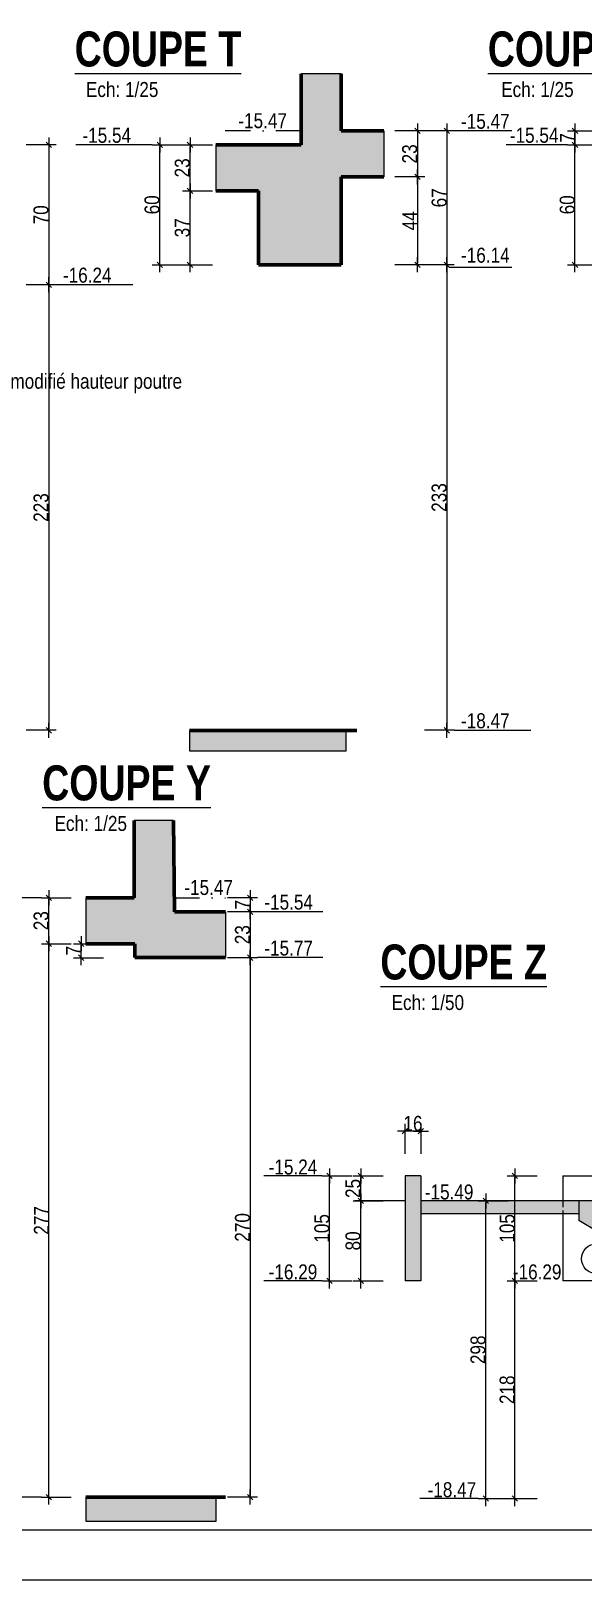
# Model space of a CAD drawing. Header units: centimetres. Extents: x 10803 to 23268, y -4986 to -786.
# Drawn here: x 19696 to 20249, y -4986 to -3435 of the extents above; entities that cross this region are included whole.
import ezdxf
from ezdxf.enums import TextEntityAlignment as Align

# ---------------------------------------------------------------- set-up
doc = ezdxf.new("R2010")
doc.units = ezdxf.units.CM
doc.header["$PDMODE"] = 1
doc.header["$PDSIZE"] = -2
doc.linetypes.add('CACHEX2', pattern=[19.05, 12.7, -6.35])
doc.linetypes.add('TIRETPTX2', pattern=[50.8, 25.4, -12.7, 0, -12.7])
for name, color, linetype in [('01_cote_gen', 4, 'Continuous'), ('01_linteaux', 2, 'Continuous'), ('01_murs_sup', 2, 'CACHEX2'), ('01_poch_BN', 9, 'Continuous'), ('01_texte', 230, 'Continuous'), ('AA_COTES', 2, 'Continuous')]:
    doc.layers.add(name, color=color, linetype=linetype)
doc.layers.add('01_murs_coup', color=5, linetype='Continuous', lineweight=60)
doc.layers.add('01_tram_axes', color=2, linetype='TIRETPTX2', lineweight=9)
doc.styles.add('ARIAL NA', font='ARIALN.TTF')
doc.styles.add('Arial Narrow', font='ARIALN.TTF')
doc.styles.add('impact', font='impact.ttf')
doc.styles.add('STYLE2', font='ARIALN.TTF')
doc.dimstyles.new('JB25', dxfattribs={"dimscale": 0.1, "dimtxt": 150, "dimasz": 15, "dimexe": 0.1, "dimexo": 0.1, "dimgap": 0.09, "dimtad": 1, "dimdec": 1, "dimlfac": 0.5, "dimdsep": 46, "dimtxsty": 'STYLE2', "dimblk1": 'BOND_G', "dimblk2": 'BOND_D', "dimsah": 1, "dimcen": 1.5, "dimdle": 0.01, "dimse1": 1, "dimse2": 1, "dimclrd": 4, "dimclre": 2, "dimclrt": 6, "dimazin": 2, "dimtfac": 2.333333, "dimtdec": 1, "dimtix": 1, "dimtmove": 2, "dimatfit": 3, "dimldrblk": 'BOND_G', "dimfxl": 1, "dimtolj": 1, "dimtzin": 0, "dimarcsym": 0})
doc.dimstyles.new('JB50', dxfattribs={"dimscale": 0.1, "dimtxt": 150, "dimasz": 15, "dimexe": 0.1, "dimexo": 0.1, "dimgap": 0.09, "dimtad": 1, "dimdec": 1, "dimdsep": 46, "dimtxsty": 'STYLE2', "dimblk1": 'BOND_G', "dimblk2": 'BOND_D', "dimsah": 1, "dimcen": 1.5, "dimdle": 0.01, "dimse1": 1, "dimse2": 1, "dimclrd": 4, "dimclre": 2, "dimclrt": 6, "dimazin": 2, "dimtfac": 2.333333, "dimtdec": 1, "dimtix": 1, "dimtmove": 2, "dimatfit": 3, "dimldrblk": 'BOND_G', "dimfxl": 1, "dimtolj": 1, "dimtzin": 0, "dimarcsym": 0})

# ---------------------------------------------------------------- blocks, each defined once
blk = doc.blocks.new('BOND_G')
at = {"layer": 'AA_COTES', "color": 0}
for p, q in [((0, -5), (0, 15)), ((5, 0), (-5, 0)), ((1.8, 1.8), (-1.8, -1.8))]:
    blk.add_line(p, q, dxfattribs=at)
blk = doc.blocks.new('BOND_D')
at = {"layer": 'AA_COTES', "color": 0}
for p, q in [((5, 0), (-5, 0)), ((-1.8, -1.8), (1.8, 1.8)), ((0, 5), (0, -15))]:
    blk.add_line(p, q, dxfattribs=at)
blk = doc.blocks.new('*D1586')
at = {"layer": '01_cote_gen', "color": 4, "lineweight": -2, "transparency": 16777216}
blk.add_line((19713.8, -3550.6), (19713.8, -3687.6), dxfattribs=at)
at = {"layer": 'Defpoints', "color": 0, "lineweight": 0, "transparency": 16777216}
for p in [(19661.5, -3549.1), (19618.9, -3689.1), (19713.8, -3689.1)]:
    blk.add_point(p, dxfattribs=at)
at = {"layer": '01_cote_gen', "color": 4, "lineweight": -2, "transparency": 16777216, "xscale": 1.5, "yscale": 1.5, "zscale": 1.5}
for name, p, rotation in [('BOND_G', (19713.8, -3549.1), 90), ('BOND_D', (19713.8, -3689.1), 270)]:
    blk.add_blockref(name, p, dxfattribs=dict(at, rotation=rotation))
at = {"layer": '01_cote_gen', "color": 6, "lineweight": 0, "transparency": 16777216, "insert": (19706.1, -3619.1), "char_height": 15, "attachment_point": 5, "rotation": 90, "style": 'STYLE2'}
blk.add_mtext('\\A1;70', dxfattribs=at)
blk = doc.blocks.new('*D2033')
at = {"layer": '01_cote_gen', "color": 4, "lineweight": -2, "transparency": 16777216}
blk.add_line((19713.8, -3690.6), (19713.8, -4133.6), dxfattribs=at)
at = {"layer": 'Defpoints', "color": 0, "lineweight": 0, "transparency": 16777216}
for p in [(19661.8, -3689.1), (19630, -4135.1), (19713.8, -4135.1)]:
    blk.add_point(p, dxfattribs=at)
at = {"layer": '01_cote_gen', "color": 4, "lineweight": -2, "transparency": 16777216, "xscale": 1.5, "yscale": 1.5, "zscale": 1.5}
for name, p, rotation in [('BOND_G', (19713.8, -3689.1), 90), ('BOND_D', (19713.8, -4135.1), 270)]:
    blk.add_blockref(name, p, dxfattribs=dict(at, rotation=rotation))
at = {"layer": '01_cote_gen', "color": 6, "lineweight": 0, "transparency": 16777216, "insert": (19706.1, -3912.1), "char_height": 15, "attachment_point": 5, "rotation": 90, "style": 'STYLE2'}
blk.add_mtext('\\A1;223', dxfattribs=at)
blk = doc.blocks.new('*D1592')
at = {"layer": '01_cote_gen', "color": 4, "lineweight": -2, "transparency": 16777216}
blk.add_line((20112.5, -3536.6), (20112.5, -3667.6), dxfattribs=at)
at = {"layer": 'Defpoints', "color": 0, "lineweight": 0, "transparency": 16777216}
for p in [(20060.3, -3535.1), (20017.7, -3669.1), (20112.5, -3669.1)]:
    blk.add_point(p, dxfattribs=at)
at = {"layer": '01_cote_gen', "color": 4, "lineweight": -2, "transparency": 16777216, "xscale": 1.5, "yscale": 1.5, "zscale": 1.5}
for name, p, rotation in [('BOND_G', (20112.5, -3535.1), 90), ('BOND_D', (20112.5, -3669.1), 270)]:
    blk.add_blockref(name, p, dxfattribs=dict(at, rotation=rotation))
at = {"layer": '01_cote_gen', "color": 6, "lineweight": 0, "transparency": 16777216, "insert": (20104.9, -3602.1), "char_height": 15, "attachment_point": 5, "rotation": 90, "style": 'STYLE2'}
blk.add_mtext('\\A1;67', dxfattribs=at)
blk = doc.blocks.new('*D1593')
at = {"layer": '01_cote_gen', "color": 4, "lineweight": -2, "transparency": 16777216}
blk.add_line((20083.1, -3536.6), (20083.1, -3579.6), dxfattribs=at)
at = {"layer": 'Defpoints', "color": 0, "lineweight": 0, "transparency": 16777216}
for p in [(20060.3, -3535.1), (20060.3, -3581.1), (20083.1, -3581.1)]:
    blk.add_point(p, dxfattribs=at)
at = {"layer": '01_cote_gen', "color": 4, "lineweight": -2, "transparency": 16777216, "xscale": 1.5, "yscale": 1.5, "zscale": 1.5}
for name, p, rotation in [('BOND_G', (20083.1, -3535.1), 90), ('BOND_D', (20083.1, -3581.1), 270)]:
    blk.add_blockref(name, p, dxfattribs=dict(at, rotation=rotation))
at = {"layer": '01_cote_gen', "color": 6, "lineweight": 0, "transparency": 16777216, "insert": (20075.4, -3558.1), "char_height": 15, "attachment_point": 5, "rotation": 90, "style": 'STYLE2'}
blk.add_mtext('\\A1;23', dxfattribs=at)
blk = doc.blocks.new('*D1594')
at = {"layer": '01_cote_gen', "color": 4, "lineweight": -2, "transparency": 16777216}
blk.add_line((20083.1, -3582.6), (20083.1, -3667.6), dxfattribs=at)
at = {"layer": 'Defpoints', "color": 0, "lineweight": 0, "transparency": 16777216}
for p in [(20060.6, -3581.1), (20060.6, -3669.1), (20083.1, -3669.1)]:
    blk.add_point(p, dxfattribs=at)
at = {"layer": '01_cote_gen', "color": 4, "lineweight": -2, "transparency": 16777216, "xscale": 1.5, "yscale": 1.5, "zscale": 1.5}
for name, p, rotation in [('BOND_G', (20083.1, -3581.1), 90), ('BOND_D', (20083.1, -3669.1), 270)]:
    blk.add_blockref(name, p, dxfattribs=dict(at, rotation=rotation))
at = {"layer": '01_cote_gen', "color": 6, "lineweight": 0, "transparency": 16777216, "insert": (20075.6, -3625.1), "char_height": 15, "attachment_point": 5, "rotation": 90, "style": 'STYLE2'}
blk.add_mtext('\\A1;44', dxfattribs=at)
blk = doc.blocks.new('*D1595')
at = {"layer": '01_cote_gen', "color": 4, "lineweight": -2, "transparency": 16777216}
blk.add_line((20112.5, -3670.6), (20112.5, -4133.6), dxfattribs=at)
at = {"layer": 'Defpoints', "color": 0, "lineweight": 0, "transparency": 16777216}
for p in [(20060.6, -3669.1), (20028.8, -4135.1), (20112.5, -4135.1)]:
    blk.add_point(p, dxfattribs=at)
at = {"layer": '01_cote_gen', "color": 4, "lineweight": -2, "transparency": 16777216, "xscale": 1.5, "yscale": 1.5, "zscale": 1.5}
for name, p, rotation in [('BOND_G', (20112.5, -3669.1), 90), ('BOND_D', (20112.5, -4135.1), 270)]:
    blk.add_blockref(name, p, dxfattribs=dict(at, rotation=rotation))
at = {"layer": '01_cote_gen', "color": 6, "lineweight": 0, "transparency": 16777216, "insert": (20104.9, -3902.1), "char_height": 15, "attachment_point": 5, "rotation": 90, "style": 'STYLE2'}
blk.add_mtext('\\A1;233', dxfattribs=at)
blk = doc.blocks.new('*D1596')
at = {"layer": '01_cote_gen', "color": 4, "lineweight": -2, "transparency": 16777216}
blk.add_line((19825, -3667.6), (19825, -3550.6), dxfattribs=at)
at = {"layer": 'Defpoints', "color": 0, "lineweight": 0, "transparency": 16777216}
for p in [(19825, -3549.1), (19901.3, -3549.1), (19901.3, -3669.1)]:
    blk.add_point(p, dxfattribs=at)
at = {"layer": '01_cote_gen', "color": 4, "lineweight": -2, "transparency": 16777216, "xscale": 1.5, "yscale": 1.5, "zscale": 1.5}
for name, p, rotation in [('BOND_D', (19825, -3549.1), 90), ('BOND_G', (19825, -3669.1), 270)]:
    blk.add_blockref(name, p, dxfattribs=dict(at, rotation=rotation))
at = {"layer": '01_cote_gen', "color": 6, "lineweight": 0, "transparency": 16777216, "insert": (19817.3, -3609.1), "char_height": 15, "attachment_point": 5, "rotation": 90, "style": 'STYLE2'}
blk.add_mtext('\\A1;60', dxfattribs=at)
blk = doc.blocks.new('*D1597')
at = {"layer": '01_cote_gen', "color": 4, "lineweight": -2, "transparency": 16777216}
blk.add_line((19855.3, -3667.6), (19855.3, -3596.6), dxfattribs=at)
at = {"layer": 'Defpoints', "color": 0, "lineweight": 0, "transparency": 16777216}
for p in [(19855.3, -3595.1), (19901.3, -3595.1), (19901.3, -3669.1)]:
    blk.add_point(p, dxfattribs=at)
at = {"layer": '01_cote_gen', "color": 4, "lineweight": -2, "transparency": 16777216, "xscale": 1.5, "yscale": 1.5, "zscale": 1.5}
for name, p, rotation in [('BOND_D', (19855.3, -3595.1), 90), ('BOND_G', (19855.3, -3669.1), 270)]:
    blk.add_blockref(name, p, dxfattribs=dict(at, rotation=rotation))
at = {"layer": '01_cote_gen', "color": 6, "lineweight": 0, "transparency": 16777216, "insert": (19847.6, -3632.1), "char_height": 15, "attachment_point": 5, "rotation": 90, "style": 'STYLE2'}
blk.add_mtext('\\A1;37', dxfattribs=at)
blk = doc.blocks.new('*D1598')
at = {"layer": '01_cote_gen', "color": 4, "lineweight": -2, "transparency": 16777216}
blk.add_line((19855.3, -3593.6), (19855.3, -3550.6), dxfattribs=at)
at = {"layer": 'Defpoints', "color": 0, "lineweight": 0, "transparency": 16777216}
for p in [(19855.3, -3549.1), (19901.5, -3549.1), (19880, -3595.1)]:
    blk.add_point(p, dxfattribs=at)
at = {"layer": '01_cote_gen', "color": 4, "lineweight": -2, "transparency": 16777216, "xscale": 1.5, "yscale": 1.5, "zscale": 1.5}
for name, p, rotation in [('BOND_D', (19855.3, -3549.1), 90), ('BOND_G', (19855.3, -3595.1), 270)]:
    blk.add_blockref(name, p, dxfattribs=dict(at, rotation=rotation))
at = {"layer": '01_cote_gen', "color": 6, "lineweight": 0, "transparency": 16777216, "insert": (19847.6, -3572.1), "char_height": 15, "attachment_point": 5, "rotation": 90, "style": 'STYLE2'}
blk.add_mtext('\\A1;23', dxfattribs=at)
blk = doc.blocks.new('*D1599')
at = {"layer": '01_cote_gen', "color": 4, "lineweight": -2, "transparency": 16777216}
blk.add_line((20240.9, -3667.6), (20240.9, -3550.6), dxfattribs=at)
at = {"layer": 'Defpoints', "color": 0, "lineweight": 0, "transparency": 16777216}
for p in [(20240.9, -3549.1), (20317.2, -3549.1), (20317.2, -3669.1)]:
    blk.add_point(p, dxfattribs=at)
at = {"layer": '01_cote_gen', "color": 4, "lineweight": -2, "transparency": 16777216, "xscale": 1.5, "yscale": 1.5, "zscale": 1.5}
for name, p, rotation in [('BOND_D', (20240.9, -3549.1), 90), ('BOND_G', (20240.9, -3669.1), 270)]:
    blk.add_blockref(name, p, dxfattribs=dict(at, rotation=rotation))
at = {"layer": '01_cote_gen', "color": 6, "lineweight": 0, "transparency": 16777216, "insert": (20233.2, -3609.1), "char_height": 15, "attachment_point": 5, "rotation": 90, "style": 'STYLE2'}
blk.add_mtext('\\A1;60', dxfattribs=at)
blk = doc.blocks.new('*D2045')
at = {"layer": '01_cote_gen', "color": 4, "lineweight": -2, "transparency": 16777216}
blk.add_line((19713.9, -4901.2), (19713.9, -4350.2), dxfattribs=at)
at = {"layer": 'Defpoints', "color": 0, "lineweight": 0, "transparency": 16777216}
for p in [(19713.9, -4348.7), (19750.8, -4348.7), (19750.8, -4902.7)]:
    blk.add_point(p, dxfattribs=at)
at = {"layer": '01_cote_gen', "color": 4, "lineweight": -2, "transparency": 16777216, "xscale": 1.5, "yscale": 1.5, "zscale": 1.5}
for name, p, rotation in [('BOND_D', (19713.9, -4348.7), 90), ('BOND_G', (19713.9, -4902.7), 270)]:
    blk.add_blockref(name, p, dxfattribs=dict(at, rotation=rotation))
at = {"layer": '01_cote_gen', "color": 6, "lineweight": 0, "transparency": 16777216, "insert": (19706.4, -4625.7), "char_height": 15, "attachment_point": 5, "rotation": 90, "style": 'STYLE2'}
blk.add_mtext('\\A1;277', dxfattribs=at)
blk = doc.blocks.new('*D2046')
at = {"layer": '01_cote_gen', "color": 4, "lineweight": -2, "transparency": 16777216}
blk.add_line((19713.9, -4347.2), (19713.9, -4304.2), dxfattribs=at)
at = {"layer": 'Defpoints', "color": 0, "lineweight": 0, "transparency": 16777216}
for p in [(19713.9, -4302.7), (19750.8, -4302.7), (19750.8, -4348.7)]:
    blk.add_point(p, dxfattribs=at)
at = {"layer": '01_cote_gen', "color": 4, "lineweight": -2, "transparency": 16777216, "xscale": 1.5, "yscale": 1.5, "zscale": 1.5}
for name, p, rotation in [('BOND_D', (19713.9, -4302.7), 90), ('BOND_G', (19713.9, -4348.7), 270)]:
    blk.add_blockref(name, p, dxfattribs=dict(at, rotation=rotation))
at = {"layer": '01_cote_gen', "color": 6, "lineweight": 0, "transparency": 16777216, "insert": (19706.2, -4325.7), "char_height": 15, "attachment_point": 5, "rotation": 90, "style": 'STYLE2'}
blk.add_mtext('\\A1;23', dxfattribs=at)
blk = doc.blocks.new('*D2047')
at = {"layer": '01_cote_gen', "color": 4, "lineweight": -2, "transparency": 16777216}
blk.add_line((19746.2, -4361.2), (19746.2, -4350.2), dxfattribs=at)
at = {"layer": 'Defpoints', "color": 0, "lineweight": 0, "transparency": 16777216}
for p in [(19746.2, -4348.7), (19775.3, -4348.7), (19800.1, -4362.7)]:
    blk.add_point(p, dxfattribs=at)
at = {"layer": '01_cote_gen', "color": 4, "lineweight": -2, "transparency": 16777216, "xscale": 1.5, "yscale": 1.5, "zscale": 1.5}
for name, p, rotation in [('BOND_D', (19746.2, -4348.7), 90), ('BOND_G', (19746.2, -4362.7), 270)]:
    blk.add_blockref(name, p, dxfattribs=dict(at, rotation=rotation))
at = {"layer": '01_cote_gen', "color": 6, "lineweight": 0, "transparency": 16777216, "insert": (19738.7, -4355.7), "char_height": 15, "attachment_point": 5, "rotation": 90, "style": 'STYLE2'}
blk.add_mtext('\\A1;7', dxfattribs=at)
blk = doc.blocks.new('*D2048')
at = {"layer": '01_cote_gen', "color": 4, "lineweight": -2, "transparency": 16777216}
blk.add_line((19915.5, -4318.2), (19915.5, -4361.2), dxfattribs=at)
at = {"layer": 'Defpoints', "color": 0, "lineweight": 0, "transparency": 16777216}
for p in [(19890.8, -4316.7), (19890.8, -4362.7), (19915.5, -4362.7)]:
    blk.add_point(p, dxfattribs=at)
at = {"layer": '01_cote_gen', "color": 4, "lineweight": -2, "transparency": 16777216, "xscale": 1.5, "yscale": 1.5, "zscale": 1.5}
for name, p, rotation in [('BOND_G', (19915.5, -4316.7), 90), ('BOND_D', (19915.5, -4362.7), 270)]:
    blk.add_blockref(name, p, dxfattribs=dict(at, rotation=rotation))
at = {"layer": '01_cote_gen', "color": 6, "lineweight": 0, "transparency": 16777216, "insert": (19907.9, -4339.7), "char_height": 15, "attachment_point": 5, "rotation": 90, "style": 'STYLE2'}
blk.add_mtext('\\A1;23', dxfattribs=at)
blk = doc.blocks.new('*D2049')
at = {"layer": '01_cote_gen', "color": 4, "lineweight": -2, "transparency": 16777216}
blk.add_line((19915.5, -4304.2), (19915.5, -4315.2), dxfattribs=at)
at = {"layer": 'Defpoints', "color": 0, "lineweight": 0, "transparency": 16777216}
for p in [(19890.8, -4302.7), (19865.2, -4316.7), (19915.5, -4316.7)]:
    blk.add_point(p, dxfattribs=at)
at = {"layer": '01_cote_gen', "color": 4, "lineweight": -2, "transparency": 16777216, "xscale": 1.5, "yscale": 1.5, "zscale": 1.5}
for name, p, rotation in [('BOND_G', (19915.5, -4302.7), 90), ('BOND_D', (19915.5, -4316.7), 270)]:
    blk.add_blockref(name, p, dxfattribs=dict(at, rotation=rotation))
at = {"layer": '01_cote_gen', "color": 6, "lineweight": 0, "transparency": 16777216, "insert": (19908, -4309.7), "char_height": 15, "attachment_point": 5, "rotation": 90, "style": 'STYLE2'}
blk.add_mtext('\\A1;7', dxfattribs=at)
blk = doc.blocks.new('*D2050')
at = {"layer": '01_cote_gen', "color": 4, "lineweight": -2, "transparency": 16777216}
blk.add_line((19915.5, -4364.2), (19915.5, -4901.2), dxfattribs=at)
at = {"layer": 'Defpoints', "color": 0, "lineweight": 0, "transparency": 16777216}
for p in [(19869.9, -4362.7), (19869.9, -4902.7), (19915.5, -4902.7)]:
    blk.add_point(p, dxfattribs=at)
at = {"layer": '01_cote_gen', "color": 4, "lineweight": -2, "transparency": 16777216, "xscale": 1.5, "yscale": 1.5, "zscale": 1.5}
for name, p, rotation in [('BOND_G', (19915.5, -4362.7), 90), ('BOND_D', (19915.5, -4902.7), 270)]:
    blk.add_blockref(name, p, dxfattribs=dict(at, rotation=rotation))
at = {"layer": '01_cote_gen', "color": 6, "lineweight": 0, "transparency": 16777216, "insert": (19907.9, -4632.7), "char_height": 15, "attachment_point": 5, "rotation": 90, "style": 'STYLE2'}
blk.add_mtext('\\A1;270', dxfattribs=at)
blk = doc.blocks.new('*D2051')
at = {"layer": '01_cote_gen', "color": 4, "lineweight": -2, "transparency": 16777216}
blk.add_line((20240.9, -3547.6), (20240.9, -3536.6), dxfattribs=at)
at = {"layer": 'Defpoints', "color": 0, "lineweight": 0, "transparency": 16777216}
for p in [(20240.9, -3535.1), (20297.1, -3535.1), (20297.1, -3549.1)]:
    blk.add_point(p, dxfattribs=at)
at = {"layer": '01_cote_gen', "color": 4, "lineweight": -2, "transparency": 16777216, "xscale": 1.5, "yscale": 1.5, "zscale": 1.5}
for name, p, rotation in [('BOND_D', (20240.9, -3535.1), 90), ('BOND_G', (20240.9, -3549.1), 270)]:
    blk.add_blockref(name, p, dxfattribs=dict(at, rotation=rotation))
at = {"layer": '01_cote_gen', "color": 6, "lineweight": 0, "transparency": 16777216, "insert": (20233.4, -3542.1), "char_height": 15, "attachment_point": 5, "rotation": 90, "style": 'STYLE2'}
blk.add_mtext('\\A1;7', dxfattribs=at)
blk = doc.blocks.new('*D1613')
at = {"layer": '01_cote_gen', "color": 4, "lineweight": -2, "transparency": 16777216}
blk.add_line((20151.5, -4902.7), (20151.5, -4607.7), dxfattribs=at)
at = {"layer": 'Defpoints', "color": 0, "lineweight": 0, "transparency": 16777216}
for p in [(20151.5, -4606.2), (20161.3, -4606.2), (20161.3, -4904.2)]:
    blk.add_point(p, dxfattribs=at)
at = {"layer": '01_cote_gen', "color": 4, "lineweight": -2, "transparency": 16777216, "xscale": 1.5, "yscale": 1.5, "zscale": 1.5}
for name, p, rotation in [('BOND_D', (20151.5, -4606.2), 90), ('BOND_G', (20151.5, -4904.2), 270)]:
    blk.add_blockref(name, p, dxfattribs=dict(at, rotation=rotation))
at = {"layer": '01_cote_gen', "color": 6, "lineweight": 0, "transparency": 16777216, "insert": (20143.8, -4755.2), "char_height": 15, "attachment_point": 5, "rotation": 90, "style": 'STYLE2'}
blk.add_mtext('\\A1;298', dxfattribs=at)
blk = doc.blocks.new('*D2056')
at = {"layer": '01_cote_gen', "color": 4, "lineweight": -2, "transparency": 16777216}
blk.add_line((20026.3, -4684.7), (20026.3, -4607.7), dxfattribs=at)
at = {"layer": 'Defpoints', "color": 0, "lineweight": 0, "transparency": 16777216}
for p in [(20026.3, -4606.2), (20058.3, -4606.2), (20070.6, -4686.2)]:
    blk.add_point(p, dxfattribs=at)
at = {"layer": '01_cote_gen', "color": 4, "lineweight": -2, "transparency": 16777216, "xscale": 1.5, "yscale": 1.5, "zscale": 1.5}
for name, p, rotation in [('BOND_D', (20026.3, -4606.2), 90), ('BOND_G', (20026.3, -4686.2), 270)]:
    blk.add_blockref(name, p, dxfattribs=dict(at, rotation=rotation))
at = {"layer": '01_cote_gen', "color": 6, "lineweight": 0, "transparency": 16777216, "insert": (20018.6, -4646.2), "char_height": 15, "attachment_point": 5, "rotation": 90, "style": 'STYLE2'}
blk.add_mtext('\\A1;80', dxfattribs=at)
blk = doc.blocks.new('*D2057')
at = {"layer": '01_cote_gen', "color": 4, "lineweight": -2, "transparency": 16777216}
blk.add_line((20026.3, -4604.7), (20026.3, -4582.7), dxfattribs=at)
at = {"layer": 'Defpoints', "color": 0, "lineweight": 0, "transparency": 16777216}
for p in [(20026.3, -4581.2), (20070.6, -4581.2), (20045.5, -4606.2)]:
    blk.add_point(p, dxfattribs=at)
at = {"layer": '01_cote_gen', "color": 4, "lineweight": -2, "transparency": 16777216, "xscale": 1.5, "yscale": 1.5, "zscale": 1.5}
for name, p, rotation in [('BOND_D', (20026.3, -4581.2), 90), ('BOND_G', (20026.3, -4606.2), 270)]:
    blk.add_blockref(name, p, dxfattribs=dict(at, rotation=rotation))
at = {"layer": '01_cote_gen', "color": 6, "lineweight": 0, "transparency": 16777216, "insert": (20018.6, -4593.7), "char_height": 15, "attachment_point": 5, "rotation": 90, "style": 'STYLE2'}
blk.add_mtext('\\A1;25', dxfattribs=at)
blk = doc.blocks.new('*D1614')
at = {"layer": '01_cote_gen', "color": 4, "lineweight": -2, "transparency": 16777216}
blk.add_line((19995.1, -4684.7), (19995.1, -4582.7), dxfattribs=at)
at = {"layer": 'Defpoints', "color": 0, "lineweight": 0, "transparency": 16777216}
for p in [(19995.1, -4581.2), (20018.8, -4581.2), (20018.8, -4686.2)]:
    blk.add_point(p, dxfattribs=at)
at = {"layer": '01_cote_gen', "color": 4, "lineweight": -2, "transparency": 16777216, "xscale": 1.5, "yscale": 1.5, "zscale": 1.5}
for name, p, rotation in [('BOND_D', (19995.1, -4581.2), 90), ('BOND_G', (19995.1, -4686.2), 270)]:
    blk.add_blockref(name, p, dxfattribs=dict(at, rotation=rotation))
at = {"layer": '01_cote_gen', "color": 6, "lineweight": 0, "transparency": 16777216, "insert": (19987.4, -4633.7), "char_height": 15, "attachment_point": 5, "rotation": 90, "style": 'STYLE2'}
blk.add_mtext('\\A1;105', dxfattribs=at)
blk = doc.blocks.new('*D1615')
at = {"layer": '01_cote_gen', "color": 4, "lineweight": -2, "transparency": 16777216}
for p, q in [((20069.1, -4536.4), (20067.6, -4536.4)), ((20086.6, -4536.4), (20070.6, -4536.4)), ((20088.1, -4536.4), (20089.6, -4536.4))]:
    blk.add_line(p, q, dxfattribs=at)
at = {"layer": 'Defpoints', "color": 0, "lineweight": 0, "transparency": 16777216}
for p in [(20070.6, -4536.4), (20070.6, -4666.5), (20086.6, -4666.5)]:
    blk.add_point(p, dxfattribs=at)
at = {"layer": '01_cote_gen', "color": 4, "lineweight": -2, "transparency": 16777216, "xscale": 1.5, "yscale": 1.5, "zscale": 1.5}
blk.add_blockref('BOND_D', (20070.6, -4536.4), dxfattribs=at)
at = {"layer": '01_cote_gen', "color": 4, "lineweight": -2, "transparency": 16777216, "xscale": 1.5, "yscale": 1.5, "zscale": 1.5, "rotation": 180}
blk.add_blockref('BOND_G', (20086.6, -4536.4), dxfattribs=at)
at = {"layer": '01_cote_gen', "color": 6, "lineweight": 0, "transparency": 16777216, "insert": (20078.6, -4528.7), "char_height": 15, "attachment_point": 5, "style": 'STYLE2'}
blk.add_mtext('\\A1;16', dxfattribs=at)
blk = doc.blocks.new('*D2059')
at = {"layer": '01_cote_gen', "color": 4, "lineweight": -2, "transparency": 16777216}
blk.add_line((20180.6, -4902.7), (20180.6, -4687.7), dxfattribs=at)
at = {"layer": 'Defpoints', "color": 0, "lineweight": 0, "transparency": 16777216}
for p in [(20180.6, -4686.2), (20228.6, -4686.2), (20325.5, -4904.2)]:
    blk.add_point(p, dxfattribs=at)
at = {"layer": '01_cote_gen', "color": 4, "lineweight": -2, "transparency": 16777216, "xscale": 1.5, "yscale": 1.5, "zscale": 1.5}
for name, p, rotation in [('BOND_D', (20180.6, -4686.2), 90), ('BOND_G', (20180.6, -4904.2), 270)]:
    blk.add_blockref(name, p, dxfattribs=dict(at, rotation=rotation))
at = {"layer": '01_cote_gen', "color": 6, "lineweight": 0, "transparency": 16777216, "insert": (20173, -4795.2), "char_height": 15, "attachment_point": 5, "rotation": 90, "style": 'STYLE2'}
blk.add_mtext('\\A1;218', dxfattribs=at)
blk = doc.blocks.new('*D2217')
at = {"layer": '01_cote_gen', "color": 4, "lineweight": -2, "transparency": 16777216}
blk.add_line((20180.6, -4684.7), (20180.6, -4582.7), dxfattribs=at)
at = {"layer": 'Defpoints', "color": 0, "lineweight": 0, "transparency": 16777216}
for p in [(20180.6, -4581.2), (20228.6, -4581.2), (20203.1, -4686.2)]:
    blk.add_point(p, dxfattribs=at)
at = {"layer": '01_cote_gen', "color": 4, "lineweight": -2, "transparency": 16777216, "xscale": 1.5, "yscale": 1.5, "zscale": 1.5}
for name, p, rotation in [('BOND_D', (20180.6, -4581.2), 90), ('BOND_G', (20180.6, -4686.2), 270)]:
    blk.add_blockref(name, p, dxfattribs=dict(at, rotation=rotation))
at = {"layer": '01_cote_gen', "color": 6, "lineweight": 0, "transparency": 16777216, "insert": (20173, -4633.7), "char_height": 15, "attachment_point": 5, "rotation": 90, "style": 'STYLE2'}
blk.add_mtext('\\A1;105', dxfattribs=at)

msp = doc.modelspace()

# ---------------------------------------------------------------- hatches: boundary and pattern name
at = {"layer": '01_poch_BN', "lineweight": 0}
h = msp.add_hatch(color=256, dxfattribs=at)
h.dxf.hatch_style = 1
h.paths.add_polyline_path([(20006.78, -3581.13), (20049.36, -3581.13), (20049.36, -3535.13), (20006.78, -3535.13), (20006.78, -3478.02), (19966.78, -3478.02), (19966.78, -3549.13), (19881.2, -3549.13), (19881.2, -3595.13), (19923.78, -3595.13), (19923.78, -3669.13), (20006.78, -3669.13)])
h.paths.add_polyline_path([(20011.7, -4135.13), (19854.81, -4135.13), (19854.81, -4155.72), (20011.7, -4155.72)])
h = msp.add_hatch(color=256, dxfattribs=at)
h.dxf.hatch_style = 1
h.paths.add_polyline_path([(19890.82, -4316.69), (19839.6, -4316.69), (19838.8, -4225.43), (19799.45, -4225.43), (19799.45, -4302.69), (19750.78, -4302.69), (19750.78, -4348.69), (19799.88, -4348.69), (19800.09, -4362.69), (19890.82, -4362.69)])
h.paths.add_polyline_path([(19881.54, -4902.69), (19750.78, -4902.69), (19750.78, -4926.92), (19881.54, -4926.92)])
h = msp.add_hatch(color=256, dxfattribs=at)
h.dxf.hatch_style = 1
h.paths.add_polyline_path([(20244.63, -4606.23), (20086.63, -4606.23), (20086.63, -4619.23), (20244.63, -4619.23)])
h.paths.add_polyline_path([(20086.63, -4581.23), (20070.63, -4581.23), (20070.63, -4686.23), (20086.63, -4686.23)])
h = msp.add_hatch(dxfattribs=at)
h.set_pattern_fill('DOTS', color=256, scale=2)
h.set_pattern_definition([(0, (-17591.5, -7003), (1.5875, 3.175), [0, -3.175])])
h.paths.add_polyline_path([(20325.53, -4639.34), (20306.63, -4639.34), (20306.63, -4622.78), (20278.63, -4622.78), (20278.63, -4606.23), (20244.63, -4606.23), (20244.63, -4625.92), (20325.53, -4673.75)])
h.paths.add_polyline_path([(20350.53, -4655.89), (20334.63, -4655.89), (20334.63, -4639.34), (20325.53, -4639.34), (20325.53, -4673.75), (20350.53, -4688.52)])
h.paths.add_polyline_path([(20390.63, -4672.44), (20362.63, -4672.44), (20362.63, -4655.89), (20350.53, -4655.89), (20350.53, -4688.52), (20713.71, -4903.23), (20754.63, -4903.23), (20754.63, -4887.63), (20726.63, -4887.63), (20726.63, -4871.08), (20698.63, -4871.08), (20698.63, -4854.53), (20670.63, -4854.53), (20670.63, -4837.97), (20642.63, -4837.97), (20642.63, -4821.42), (20614.63, -4821.42), (20614.63, -4804.87), (20586.63, -4804.87), (20586.63, -4788.31), (20558.63, -4788.31), (20558.63, -4771.76), (20530.63, -4771.76), (20530.63, -4755.21), (20502.63, -4755.21), (20502.63, -4738.66), (20474.63, -4738.66), (20474.63, -4722.1), (20446.63, -4722.1), (20446.63, -4705.55), (20418.63, -4705.55), (20418.63, -4689), (20390.63, -4689)])

# ---------------------------------------------------------------- linework, layer by layer
at = {"layer": '01_cote_gen'}
msp.add_line((22217.59, -4985.67), (13149.26, -4985.67), dxfattribs=at)
at = {"layer": '01_linteaux', "ltscale": 0.5}
for p, q in [((20228.63, -4581.23), (20228.63, -4606.23)), ((20228.63, -4581.23), (20325.53, -4581.23)), ((20228.63, -4619.23), (20228.63, -4686.23)), ((20325.53, -4686.23), (20228.63, -4686.23))]:
    msp.add_line(p, q, dxfattribs=at)
at = {"layer": '01_murs_coup'}
for p, q in [((19966.78, -3549.13), (19966.78, -3478.02)), ((20006.78, -3535.13), (20006.78, -3478.02)), ((20049.36, -3535.13), (20006.78, -3535.13)), ((19966.78, -3549.13), (19881.2, -3549.13)), ((20006.78, -3581.13), (20006.78, -3669.13)), ((20049.36, -3581.13), (20006.78, -3581.13)), ((19923.78, -3595.13), (19881.2, -3595.13)), ((19923.78, -3595.13), (19923.78, -3669.13)), ((20006.78, -3669.13), (19923.78, -3669.13)), ((19854.81, -4135.13), (20022.53, -4135.13)), ((19799.45, -4302.69), (19799.45, -4225.43)), ((19838.8, -4225.43), (19839.6, -4316.69)), ((19799.45, -4302.69), (19750.78, -4302.69)), ((19839.6, -4316.69), (19890.82, -4316.69)), ((19799.88, -4348.69), (19750.78, -4348.69)), ((19799.88, -4348.69), (19800.09, -4362.69)), ((19800.09, -4362.69), (19890.75, -4362.69)), ((19890.75, -4902.69), (19750.78, -4902.69))]:
    msp.add_line(p, q, dxfattribs=at)
at = {"layer": '01_murs_coup', "lineweight": 0}
for p, q in [((20070.63, -4581.23), (20070.63, -4686.23)), ((20086.63, -4581.23), (20070.63, -4581.23)), ((20086.63, -4581.23), (20086.63, -4686.23)), ((20070.63, -4606.23), (20020.46, -4606.23)), ((20244.63, -4606.23), (20086.63, -4606.23)), ((20244.63, -4619.23), (20086.63, -4619.23)), ((20244.63, -4606.23), (20244.63, -4625.92)), ((20278.63, -4606.23), (20244.63, -4606.23)), ((20713.71, -4903.23), (20244.63, -4625.92)), ((20086.63, -4686.23), (20070.63, -4686.23))]:
    msp.add_line(p, q, dxfattribs=at)
at = {"layer": '01_murs_sup', "ltscale": 0.5}
msp.add_line((20228.63, -4606.23), (20228.63, -4619.23), dxfattribs=at)
at = {"layer": '01_poch_BN', "lineweight": 0}
for p, q in [((20006.78, -3478.02), (19966.78, -3478.02)), ((20049.36, -3535.13), (20049.36, -3581.13)), ((19881.2, -3549.13), (19881.2, -3595.13)), ((19854.81, -4135.13), (19854.81, -4155.72)), ((20011.7, -4155.72), (20011.7, -4135.13)), ((19854.81, -4155.72), (20011.7, -4155.72)), ((19838.8, -4225.43), (19799.45, -4225.43)), ((19750.78, -4302.69), (19750.78, -4348.69)), ((19890.82, -4316.69), (19890.82, -4362.69)), ((19750.78, -4902.69), (19750.78, -4926.92)), ((19881.54, -4926.92), (19881.54, -4902.69)), ((19750.78, -4926.92), (19881.54, -4926.92))]:
    msp.add_line(p, q, dxfattribs=at)
at = {"layer": '01_texte'}
for p, q in [((20177.57, -3535.13), (20120.03, -3535.13)), ((19817.46, -3549.13), (19740.83, -3549.13)), ((20233.4, -3549.13), (20172.08, -3549.13)), ((20177.57, -3671.78), (20115.18, -3671.78)), ((19797.9, -3689.13), (19721.27, -3689.13)), ((20196.66, -4135.13), (20120.03, -4135.13)), ((19706.41, -4302.69), (19640.97, -4302.69)), ((19988.47, -4316.69), (19923.04, -4316.69)), ((19988.47, -4362.69), (19923.04, -4362.69)), ((19987.57, -4581.23), (19929.18, -4581.23)), ((20165.13, -4606.23), (20106.74, -4606.23)), ((19987.57, -4686.23), (19929.18, -4686.23)), ((19706.41, -4902.69), (19640.97, -4902.69)), ((20143.97, -4904.23), (20085.57, -4904.23)), ((22217.59, -4935.67), (13199.26, -4935.67))]:
    msp.add_line(p, q, dxfattribs=at)
msp.add_circle((20262.52, -4664.1), 15.07, dxfattribs=at)
at = {"layer": '01_tram_axes'}
for p, q in [((19966.78, -3535.13), (19881.2, -3535.13)), ((19839.41, -4302.69), (19890.82, -4302.69))]:
    msp.add_line(p, q, dxfattribs=at)

# ---------------------------------------------------------------- texts
at = {"layer": '01_texte'}
for s, height, style, p in [('%%UCOUPE T', 35, 'impact', (19823.2, -3481.09)), ('%%UCOUPE U', 35, 'impact', (20239.14, -3481.09)), ('Ech: 1/25', 15, 'Arial Narrow', (19787.32, -3505.65)), ('Ech: 1/25', 15, 'Arial Narrow', (20203.26, -3505.65)), ('%%UCOUPE Y', 35, 'impact', (19791.73, -4215.74)), ('Ech: 1/25', 15, 'Arial Narrow', (19755.86, -4240.3)), ('%%UCOUPE Z', 35, 'impact', (20129.36, -4395.02)), ('Ech: 1/50', 15, 'Arial Narrow', (20093.48, -4419.58))]:
    msp.add_text(s, height=height, dxfattribs=dict(at, style=style)).set_placement(p, align=Align.BOTTOM_CENTER)
for s, style, p in [('-15.47', 'Arial Narrow', (19903.69, -3532.38)), ('-15.47', 'Arial Narrow', (20126.74, -3533.01)), ('-15.54', 'Arial Narrow', (19747.54, -3547.01)), ('-15.54', 'Arial Narrow', (20175.62, -3547.01)), ('-16.14', 'Arial Narrow', (20126.74, -3667.01)), ('-16.24', 'Arial Narrow', (19727.98, -3687.01)), ('modifié hauteur poutre', 'ARIAL NA', (19675.39, -3793.17)), ('-18.47', 'Arial Narrow', (20126.74, -4133.01)), ('-15.47', 'Arial Narrow', (19849.61, -4299.94)), ('-15.54', 'Arial Narrow', (19929.74, -4314.57)), ('-15.77', 'Arial Narrow', (19929.74, -4360.57)), ('-15.24', 'Arial Narrow', (19934.07, -4579.74)), ('-15.49', 'Arial Narrow', (20090.47, -4604.74)), ('-16.29', 'Arial Narrow', (19934.07, -4684.74)), ('-16.29', 'Arial Narrow', (20178.64, -4684.74)), ('-18.47', 'Arial Narrow', (20093.23, -4902.74))]:
    msp.add_text(s, height=15, dxfattribs=dict(at, style=style)).set_placement(p)

# ---------------------------------------------------------------- dimensions: what is measured, and where the dimension line sits
at = {"layer": '01_cote_gen', "lineweight": 0}
for base, p1, p2, dimstyle, picture, middle in [((20112.53, -3669.13), (20060.26, -3535.13), (20017.67, -3669.13), 'JB25', '*D1592', (20104.86, -3602.13)), ((20083.11, -3581.13), (20060.26, -3535.13), (20060.26, -3581.13), 'JB25', '*D1593', (20075.44, -3558.13)), ((20240.9, -3535.13), (20297.14, -3549.13), (20297.14, -3535.13), 'JB25', '*D2051', (20233.4, -3542.13)), ((19713.77, -3689.13), (19661.49, -3549.13), (19618.91, -3689.13), 'JB25', '*D1586', (19706.1, -3619.13)), ((19824.96, -3549.13), (19901.3, -3669.13), (19901.3, -3549.13), 'JB25', '*D1596', (19817.3, -3609.13)), ((19855.26, -3549.13), (19880.01, -3595.13), (19901.51, -3549.13), 'JB25', '*D1598', (19847.59, -3572.13)), ((20240.9, -3549.13), (20317.24, -3669.13), (20317.24, -3549.13), 'JB25', '*D1599', (20233.24, -3609.13)), ((20083.11, -3669.13), (20060.61, -3581.13), (20060.61, -3669.13), 'JB25', '*D1594', (20075.6, -3625.13)), ((19855.26, -3595.13), (19901.3, -3669.13), (19901.3, -3595.13), 'JB25', '*D1597', (19847.59, -3632.13)), ((20112.53, -4135.13), (20060.61, -3669.13), (20028.81, -4135.13), 'JB25', '*D1595', (20104.86, -3902.13)), ((19713.77, -4135.13), (19661.85, -3689.13), (19630.05, -4135.13), 'JB25', '*D2033', (19706.1, -3912.13)), ((19713.91, -4302.69), (19750.78, -4348.69), (19750.78, -4302.69), 'JB25', '*D2046', (19706.24, -4325.69)), ((19915.54, -4316.69), (19890.82, -4302.69), (19865.21, -4316.69), 'JB25', '*D2049', (19908.03, -4309.69)), ((19915.54, -4362.69), (19890.82, -4316.69), (19890.82, -4362.69), 'JB25', '*D2048', (19907.87, -4339.69)), ((19713.91, -4348.69), (19750.78, -4902.69), (19750.78, -4348.69), 'JB25', '*D2045', (19706.37, -4625.69)), ((19746.21, -4348.69), (19800.09, -4362.69), (19775.33, -4348.69), 'JB25', '*D2047', (19738.7, -4355.69)), ((19915.54, -4902.69), (19869.86, -4362.69), (19869.86, -4902.69), 'JB25', '*D2050', (19907.87, -4632.69)), ((19995.07, -4581.23), (20018.77, -4686.23), (20018.77, -4581.23), 'JB50', '*D1614', (19987.4, -4633.73)), ((20026.27, -4581.23), (20045.54, -4606.23), (20070.63, -4581.23), 'JB50', '*D2057', (20018.6, -4593.73)), ((20180.64, -4581.23), (20203.14, -4686.23), (20228.63, -4581.23), 'JB50', '*D2217', (20172.97, -4633.73)), ((20026.27, -4606.23), (20070.63, -4686.23), (20058.28, -4606.23), 'JB50', '*D2056', (20018.6, -4646.23)), ((20151.47, -4606.23), (20161.28, -4904.23), (20161.28, -4606.23), 'JB50', '*D1613', (20143.8, -4755.23)), ((20180.64, -4686.23), (20325.53, -4904.23), (20228.63, -4686.23), 'JB50', '*D2059', (20172.97, -4795.23))]:
    dim = msp.add_linear_dim(base=base, p1=p1, p2=p2, angle=90, dimstyle=dimstyle, dxfattribs=at)
    dim.commit()
    dim.dimension.update_dxf_attribs({"geometry": picture, "text_midpoint": middle})
dim = msp.add_linear_dim(base=(20070.63, -4536.41), p1=(20086.63, -4666.45), p2=(20070.63, -4666.45), dimstyle='JB50', dxfattribs=at)
dim.commit()
dim.dimension.update_dxf_attribs({"geometry": '*D1615', "text_midpoint": (20078.63, -4528.74)})

doc.saveas('drawing.dxf')
